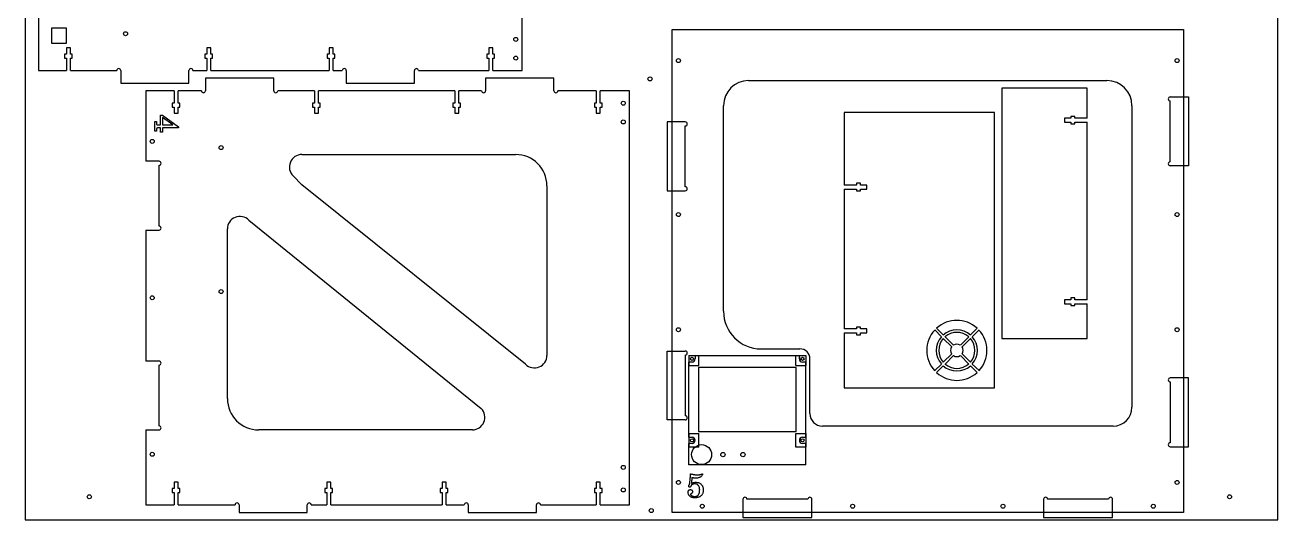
# Model space of a CAD drawing. Header units: inches. Extents: x 0 to 1000, y 0 to 1049.
# Drawn here: x 0 to 1000, y 0 to 395 of the extents above; entities that cross this region are included whole.
import ezdxf

# ---------------------------------------------------------------- set-up
doc = ezdxf.new("R2010")
doc.units = ezdxf.units.IN
doc.header["$MEASUREMENT"] = 0
for name, color, linetype in [('helpline', 6, 'Continuous'), ('Layer_1', 7, 'Continuous'), ('m', 3, 'Continuous'), ('wiercenie', 5, 'Continuous'), ('Wybranie 2mm', 3, 'Continuous'), ('Wybranie 8mm', 4, 'Continuous')]:
    doc.layers.add(name, color=color, linetype=linetype)

msp = doc.modelspace()

# ---------------------------------------------------------------- linework, layer by layer
for p, q in [((396.7, 359), (396.7, 690)), ((10.7, 434.5), (10.7, 359)), ((21.2, 393), (21.2, 381)), ((33.2, 393), (21.2, 393)), ((33.2, 381), (33.2, 393)), ((21.2, 381), (33.2, 381)), ((10.7, 359), (33.1, 359)), ((36.3, 359), (73.2, 359)), ((76.4, 359), (76.4, 349)), ((130.8, 349), (130.8, 359)), ((134, 359), (145.1, 359)), ((198.5, 353), (144, 353)), ((144, 353), (144, 343)), ((148.3, 359), (242.6, 359)), ((198.5, 343), (198.5, 353)), ((245.8, 359), (253.2, 359)), ((256.4, 359), (256.4, 349)), ((310.8, 349), (310.8, 359)), ((314, 359), (370.1, 359)), ((367.6, 353), (367.6, 343)), ((422.1, 353), (367.6, 353)), ((373.3, 359), (396.7, 359)), ((422.1, 343), (422.1, 353)), ((577.5, 351), (863.5, 351)), ((76.4, 349), (130.8, 349)), ((256.4, 349), (310.8, 349)), ((557.5, 166.7), (557.5, 331)), ((883.5, 331), (883.5, 90)), ((221, 292), (391.5, 292)), ((107, 286.6), (96.5, 286.6)), ((107, 234.8), (107, 283.4)), ((221, 267.9), (213.9, 274.9)), ((399.4, 124.4), (221, 267.9)), ((416.5, 267), (416.5, 131.5)), ((96.5, 231.6), (107, 231.6)), ((161.5, 97), (161.5, 232.5)), ((178.6, 239.6), (364.1, 89.1)), ((731.4, 146.4), (726.1, 151.8)), ((727.5, 153.2), (732.9, 147.8)), ((754.6, 147.8), (760, 153.2)), ((761.4, 151.8), (756, 146.4)), ((739.6, 138.3), (732.9, 145)), ((734.3, 146.4), (741, 139.7)), ((746.5, 139.7), (753.2, 146.4)), ((754.6, 145), (747.9, 138.3)), ((587.5, 136.7), (618.5, 136.7)), ((732.9, 126.1), (739.6, 132.7)), ((741, 131.3), (734.3, 124.6)), ((753.2, 124.6), (746.5, 131.3)), ((747.9, 132.7), (754.6, 126.1)), ((107, 126.9), (96.5, 126.9)), ((107, 75.2), (107, 123.7)), ((537.4, 121.7), (537.4, 70.7)), ((615.5, 121.7), (537.4, 121.7)), ((615.5, 70.7), (615.5, 121.7)), ((626.5, 85), (626.5, 128.7)), ((726.1, 119.3), (731.4, 124.6)), ((732.9, 123.2), (727.5, 117.8)), ((760, 117.8), (754.6, 123.2)), ((756, 124.6), (761.4, 119.3)), ((96.5, 72), (107, 72)), ((357, 72), (186.5, 72)), ((537.4, 70.7), (615.5, 70.7)), ((868.5, 75), (636.5, 75)), ((170.8, 12), (170.8, 6)), ((225.2, 6), (225.2, 12)), ((353.8, 12), (353.8, 6)), ((408.2, 6), (408.2, 12)), ((170.8, 6), (225.2, 6)), ((353.8, 6), (408.2, 6))]:
    msp.add_line(p, q)
for points in [[(924.5, 6), (516.5, 6), (516.5, 392), (924.5, 392), (924.5, 6)], [(36.3, 359), (36.3, 369), (37.7, 369), (37.7, 372.1), (36.3, 372.1), (36.3, 377.1), (33.1, 377.1), (33.1, 372.1), (31.6, 372.1), (31.6, 369), (33.1, 369), (33.1, 359)], [(148.3, 359), (148.3, 369), (149.7, 369), (149.7, 372.1), (148.3, 372.1), (148.3, 377.1), (145.1, 377.1), (145.1, 372.1), (143.6, 372.1), (143.6, 369), (145.1, 369), (145.1, 359)], [(245.8, 359), (245.8, 369), (247.2, 369), (247.2, 372.1), (245.8, 372.1), (245.8, 377.1), (242.6, 377.1), (242.6, 372.1), (241.1, 372.1), (241.1, 369), (242.6, 369), (242.6, 359)], [(373.3, 359), (373.3, 369), (374.7, 369), (374.7, 372.1), (373.3, 372.1), (373.3, 377.1), (370.1, 377.1), (370.1, 372.1), (368.6, 372.1), (368.6, 369), (370.1, 369), (370.1, 359)], [(118.9, 343), (96.5, 343), (96.5, 286.6)], [(118.9, 343), (118.9, 333.1), (117.4, 333.1), (117.4, 329.9), (118.9, 329.9), (118.9, 324.9), (122.1, 324.9), (122.1, 329.9), (123.5, 329.9), (123.5, 333.1), (122.1, 333.1), (122.1, 343)], [(140.8, 343), (122.1, 343)], [(230.9, 343), (201.7, 343)], [(230.9, 343), (230.9, 333.1), (229.4, 333.1), (229.4, 329.9), (230.9, 329.9), (230.9, 324.9), (234.1, 324.9), (234.1, 329.9), (235.5, 329.9), (235.5, 333.1), (234.1, 333.1), (234.1, 343)], [(342.9, 343), (234.1, 343)], [(342.9, 343), (342.9, 333.1), (341.4, 333.1), (341.4, 329.9), (342.9, 329.9), (342.9, 324.9), (346.1, 324.9), (346.1, 329.9), (347.5, 329.9), (347.5, 333.1), (346.1, 333.1), (346.1, 343)], [(364.4, 343), (346.1, 343)], [(455.9, 343), (425.3, 343)], [(455.9, 343), (455.9, 333.1), (454.4, 333.1), (454.4, 329.9), (455.9, 329.9), (455.9, 324.9), (459.1, 324.9), (459.1, 329.9), (460.5, 329.9), (460.5, 333.1), (459.1, 333.1), (459.1, 343)], [(459.1, 12), (482.5, 12), (482.5, 343), (459.1, 343)], [(847.7, 321), (847.7, 344.9), (779.7, 344.9), (779.7, 144.9)], [(773.7, 325.5), (653.7, 325.5), (653.7, 267.6)], [(653.7, 149.4), (653.7, 105.5), (773.7, 105.5), (773.7, 325.5)], [(847.7, 321), (837.8, 321), (837.8, 322.5), (834.7, 322.5), (834.7, 321), (829.7, 321), (829.7, 317.8), (834.7, 317.8), (834.7, 316.4), (837.8, 316.4), (837.8, 317.8), (847.7, 317.8)], [(847.7, 176), (847.7, 317.8)], [(653.7, 264.4), (663.7, 264.4), (663.7, 263), (666.8, 263), (666.8, 264.4), (671.8, 264.4), (671.8, 267.6), (666.8, 267.6), (666.8, 269.1), (663.7, 269.1), (663.7, 267.6), (653.7, 267.6)], [(653.7, 264.4), (653.7, 152.6)], [(96.5, 231.6), (96.5, 126.9)], [(779.7, 144.9), (847.7, 144.9), (847.7, 172.8)], [(847.7, 176), (837.8, 176), (837.8, 177.5), (834.7, 177.5), (834.7, 176), (829.7, 176), (829.7, 172.8), (834.7, 172.8), (834.7, 171.4), (837.8, 171.4), (837.8, 172.8), (847.7, 172.8)], [(653.7, 149.4), (663.7, 149.4), (663.7, 148), (666.8, 148), (666.8, 149.4), (671.8, 149.4), (671.8, 152.6), (666.8, 152.6), (666.8, 154.1), (663.7, 154.1), (663.7, 152.6), (653.7, 152.6)], [(96.5, 72), (96.5, 12)], [(122.1, 12), (122.1, 22), (123.5, 22), (123.5, 25.1), (122.1, 25.1), (122.1, 30.1), (118.9, 30.1), (118.9, 25.1), (117.4, 25.1), (117.4, 22), (118.9, 22), (118.9, 12)], [(244.1, 12), (244.1, 22), (245.5, 22), (245.5, 25.1), (244.1, 25.1), (244.1, 30.1), (240.9, 30.1), (240.9, 25.1), (239.4, 25.1), (239.4, 22), (240.9, 22), (240.9, 12)], [(336.1, 12), (336.1, 22), (337.5, 22), (337.5, 25.1), (336.1, 25.1), (336.1, 30.1), (332.9, 30.1), (332.9, 25.1), (331.4, 25.1), (331.4, 22), (332.9, 22), (332.9, 12)], [(459.1, 12), (459.1, 22), (460.5, 22), (460.5, 25.1), (459.1, 25.1), (459.1, 30.1), (455.9, 30.1), (455.9, 25.1), (454.4, 25.1), (454.4, 22), (455.9, 22), (455.9, 12)], [(96.5, 12), (118.9, 12)], [(122.1, 12), (167.6, 12)], [(228.4, 12), (240.9, 12)], [(244.1, 12), (332.9, 12)], [(336.1, 12), (350.6, 12)], [(411.4, 12), (455.9, 12)]]:
    msp.add_lwpolyline(points)
for centre, radius in [((80.2, 388.5), 1.6), ((391.7, 384), 1.6), ((391.7, 369), 1.6), ((521.5, 367), 1.6), ((919.5, 367), 1.6), ((477.5, 333), 1.6), ((477.5, 318), 1.6), ((156.5, 297.5), 1.6), ((919.5, 244), 1.6), ((156.5, 182.5), 1.6), ((101.5, 177.5), 1.6), ((521.5, 152), 1.6), ((540, 52.2), 8), ((101.5, 52.5), 1.6), ((557, 52.2), 1.75), ((573, 52.2), 1.75), ((477.5, 42), 1.6), ((521.5, 30), 1.6), ((919.5, 30), 1.6), ((540.5, 11), 1.6), ((660.5, 11), 1.6), ((780.5, 11), 1.6), ((900.5, 11), 1.6)]:
    msp.add_circle(centre, radius)
for centre, radius, start, end in [((74.8, 359), 1.6, 0, 180), ((132.4, 359), 1.6, 0, 180), ((254.8, 359), 1.6, 0, 180), ((312.4, 359), 1.6, 0, 180), ((577.5, 331), 20, 90, 180), ((863.5, 331), 20, 0, 90), ((142.4, 343), 1.6, 180, 0), ((200.1, 343), 1.6, 180, 0), ((366, 343), 1.6, 180, 0), ((423.7, 343), 1.6, 180, 0), ((221, 282), 10, 90, 225), ((391.5, 267), 25, 0, 90), ((107, 285), 1.6, 270, 90), ((171.5, 232.5), 10, 45, 180), ((107, 233.2), 1.6, 270, 90), ((587.5, 166.7), 30, 180, 270), ((743.7, 135.5), 24, 137.388, 222.612), ((743.7, 135.5), 24, 47.388, 132.612), ((743.7, 135.5), 16.4, 48.4952, 131.5048), ((743.7, 135.5), 24, 317.388, 42.612), ((743.7, 135.5), 16.4, 138.4952, 221.5048), ((743.7, 135.5), 14.4, 138.9813, 221.0187), ((743.7, 135.5), 14.4, 48.9813, 131.0187), ((743.7, 135.5), 5, 56.537, 123.463), ((743.7, 135.5), 14.4, 318.9813, 41.0187), ((743.7, 135.5), 16.4, 318.4952, 41.5048), ((406.5, 131.5), 10, 225, 0), ((618.5, 128.7), 8, 360, 90), ((743.7, 135.5), 5, 146.537, 213.463), ((743.7, 135.5), 5, 236.537, 303.463), ((743.7, 135.5), 5, 326.537, 33.463), ((107, 125.3), 1.6, 270, 90), ((743.7, 135.5), 16.4, 228.4952, 311.5048), ((743.7, 135.5), 14.4, 228.9813, 311.0187), ((743.7, 135.5), 24, 227.388, 312.612), ((186.5, 97), 25, 180, 270), ((868.5, 90), 15, 270, 360), ((357, 82), 10, 270, 45), ((636.5, 85), 10, 180, 270), ((107, 73.6), 1.6, 270, 90), ((169.2, 12), 1.6, 360, 180), ((226.8, 12), 1.6, 360, 180), ((352.2, 12), 1.6, 360, 180), ((409.8, 12), 1.6, 360, 180)]:
    msp.add_arc(centre, radius, start, end)
at = {"layer": 'helpline'}
for p, q in [((0, 1049), (0, 0)), ((1000, 0), (1000, 1049)), ((0, 0), (1000, 0))]:
    msp.add_line(p, q, dxfattribs=at)
at = {"layer": 'Layer_1', "color": 7}
for points in [[(106.1, 315.7), (108.2, 315.7), (108.2, 323.3), (109.8, 323.3), (122.4, 314.2), (122.4, 313.2)], [(117.9, 315.7), (109.8, 321.6), (109.8, 315.7), (117.9, 315.7)], [(104.8, 310.8), (104.8, 310.7), (103.6, 310.7), (103.6, 318.5), (104.8, 318.5), (104.8, 318.1)], [(122.4, 313.2), (109.8, 313.2), (109.8, 309.9), (108.2, 309.9), (108.2, 313.2), (106.1, 313.2)], [(532.3, 33.8), (531.9, 29.3)]]:
    msp.add_lwpolyline(points, dxfattribs=at)
for points, knots in [([(104.8, 318.1), (104.8, 318), (104.8, 317.7), (104.8, 317.3), (104.8, 317), (104.8, 316.9)], [0, 0, 0, 0, 0.49482, 0.92146, 1.28006, 1.28006, 1.28006, 1.28006]), ([(104.8, 316.9), (104.9, 316.8), (104.9, 316.6), (104.9, 316.3), (105, 316.2), (105, 316.2)], [0, 0, 0, 0, 0.298805, 0.545032, 0.74257, 0.74257, 0.74257, 0.74257]), ([(105.4, 313.1), (105.3, 313.1), (105.2, 313), (105.1, 312.9), (105, 312.8), (104.9, 312.6), (104.9, 312.3), (104.9, 312.2), (104.8, 312.1)], [0, 0, 0, 0, 0.15897, 0.32196, 0.50103, 0.70908, 0.95531, 1.24287, 1.24287, 1.24287, 1.24287]), ([(104.8, 312.1), (104.8, 311.9), (104.8, 311.7), (104.8, 311.2), (104.8, 310.9), (104.8, 310.8)], [0, 0, 0, 0, 0.36143, 0.79661, 1.30565, 1.30565, 1.30565, 1.30565]), ([(105, 316.2), (105.1, 316.1), (105.1, 316), (105.2, 315.9), (105.3, 315.8), (105.4, 315.8)], [0, 0, 0, 0, 0.179061, 0.34205, 0.501025, 0.501025, 0.501025, 0.501025]), ([(105.4, 315.8), (105.4, 315.8), (105.6, 315.8), (105.8, 315.7), (106, 315.7), (106.1, 315.7)], [0, 0, 0, 0, 0.195244, 0.427006, 0.697298, 0.697298, 0.697298, 0.697298]), ([(106.1, 313.2), (106, 313.2), (105.8, 313.2), (105.6, 313.2), (105.4, 313.1), (105.4, 313.1)], [0, 0, 0, 0, 0.270292, 0.502053, 0.697301, 0.697301, 0.697301, 0.697301]), ([(530.4, 28.5), (530.5, 29), (530.6, 30.1), (530.8, 31.6), (530.8, 32.6), (530.9, 33.1)], [0, 0, 0, 0, 1.62484, 3.16812, 4.62999, 4.62999, 4.62999, 4.62999]), ([(530.9, 33.1), (530.9, 33.5), (531, 34.4), (531.1, 35.7), (531.1, 36.5), (531.2, 36.9)], [0, 0, 0, 0, 1.37329, 2.6479, 3.8242, 3.8242, 3.8242, 3.8242]), ([(531.2, 36.9), (531.4, 36.8), (531.8, 36.7), (532.4, 36.6), (532.9, 36.5), (533.4, 36.4), (533.9, 36.3), (534.2, 36.3), (534.3, 36.2)], [0, 0, 0, 0, 0.68423, 1.29682, 1.83785, 2.32807, 2.7882, 3.21833, 3.21833, 3.21833, 3.21833]), ([(534.1, 33.5), (533.9, 33.5), (533.6, 33.6), (533, 33.7), (532.6, 33.8), (532.3, 33.8)], [0, 0, 0, 0, 0.51052, 1.11117, 1.80242, 1.80242, 1.80242, 1.80242]), ([(533.7, 29.9), (533.9, 30), (534.3, 30), (534.8, 30.1), (535.4, 30.1), (536.2, 30.1), (537, 29.9), (537.5, 29.8), (537.8, 29.7)], [0, 0, 0, 0, 0.52704, 1.05934, 1.60002, 2.47722, 3.30897, 4.10851, 4.10851, 4.10851, 4.10851]), ([(538.5, 34), (538.2, 33.9), (537.6, 33.6), (536.6, 33.5), (535.8, 33.4), (535.1, 33.4), (534.6, 33.4), (534.3, 33.5), (534.1, 33.5)], [0, 0, 0, 0, 0.92739, 1.92628, 3.01722, 3.52064, 4.0076, 4.47874, 4.47874, 4.47874, 4.47874]), ([(534.3, 36.2), (534.4, 36.2), (534.7, 36.2), (535.1, 36.1), (535.3, 36.1), (535.5, 36.1)], [0, 0, 0, 0, 0.40387, 0.79014, 1.15884, 1.15884, 1.15884, 1.15884]), ([(535.5, 36.1), (535.6, 36.1), (535.9, 36.1), (536.3, 36.1), (536.7, 36.1), (537, 36.1), (537.4, 36.1), (537.6, 36.1), (537.7, 36.1)], [0, 0, 0, 0, 0.38701, 0.7966, 1.22886, 1.59002, 1.92285, 2.22747, 2.22747, 2.22747, 2.22747]), ([(537.7, 36.1), (537.8, 36.1), (538, 36.1), (538.2, 36.2), (538.4, 36.2), (538.5, 36.2)], [0, 0, 0, 0, 0.286759, 0.563072, 0.829135, 0.829135, 0.829135, 0.829135]), ([(538.5, 36.2), (538.6, 36.2), (538.8, 36.3), (539.1, 36.4), (539.2, 36.4), (539.3, 36.4)], [0, 0, 0, 0, 0.278852, 0.560254, 0.844639, 0.844639, 0.844639, 0.844639]), ([(540.4, 35.7), (540.2, 35.5), (539.9, 35), (539.3, 34.4), (538.8, 34.1), (538.5, 34)], [0, 0, 0, 0, 0.85661, 1.70824, 2.5895, 2.5895, 2.5895, 2.5895]), ([(539.3, 36.4), (539.4, 36.5), (539.6, 36.5), (539.9, 36.7), (540.1, 36.7), (540.2, 36.8)], [0, 0, 0, 0, 0.304202, 0.633734, 0.988612, 0.988612, 0.988612, 0.988612]), ([(540.2, 36.8), (540.3, 36.8), (540.3, 36.8), (540.4, 36.9), (540.4, 36.9), (540.4, 36.9)], [0, 0, 0, 0, 0.068825, 0.133797, 0.199767, 0.199767, 0.199767, 0.199767]), ([(540.4, 36.9), (540.4, 36.9), (540.5, 36.9), (540.6, 36.9), (540.6, 36.9), (540.7, 36.9), (540.8, 36.8), (540.8, 36.6), (540.8, 36.5), (540.8, 36.4), (540.7, 36.3), (540.6, 36.1), (540.5, 35.9), (540.4, 35.8), (540.4, 35.7)], [0, 0, 0, 0, 0.06692, 0.12725, 0.18136, 0.29861, 0.40786, 0.55185, 0.66052, 0.78474, 0.92736, 1.10289, 1.32421, 1.59134, 1.59134, 1.59134, 1.59134]), ([(529.7, 20.1), (529.6, 20.3), (529.4, 20.7), (529.2, 21.4), (529.1, 22), (529.2, 22.6), (529.4, 23.2), (529.6, 23.5), (529.7, 23.6)], [0, 0, 0, 0, 0.70609, 1.38698, 2.0636, 2.64991, 3.20312, 3.75763, 3.75763, 3.75763, 3.75763]), ([(529.9, 26.4), (529.9, 26.5), (529.8, 26.6), (529.7, 26.8), (529.7, 27.1), (529.7, 27.3), (529.7, 27.5), (529.8, 27.6), (529.8, 27.7)], [0, 0, 0, 0, 0.22716, 0.46188, 0.7191, 0.93589, 1.14695, 1.35831, 1.35831, 1.35831, 1.35831]), ([(529.7, 23.6), (529.8, 23.7), (530.1, 24), (530.6, 24.2), (531, 24.3), (531.5, 24.2), (531.9, 24.1), (532.2, 23.9), (532.3, 23.8)], [0, 0, 0, 0, 0.54538, 1.04901, 1.55776, 2.02443, 2.45692, 2.88994, 2.88994, 2.88994, 2.88994]), ([(531.1, 18.5), (530.9, 18.7), (530.6, 18.9), (530.1, 19.5), (529.8, 19.9), (529.7, 20.1)], [0, 0, 0, 0, 0.71637, 1.42861, 2.15199, 2.15199, 2.15199, 2.15199]), ([(529.8, 27.7), (529.9, 27.8), (530, 27.9), (530.2, 28.2), (530.3, 28.4), (530.4, 28.5)], [0, 0, 0, 0, 0.258963, 0.581462, 0.970189, 0.970189, 0.970189, 0.970189]), ([(531.7, 27.8), (531.7, 27.5), (531.6, 27), (531.2, 26.3), (530.7, 26.2), (530.3, 26.2), (530.1, 26.3), (530, 26.4), (529.9, 26.4)], [0, 0, 0, 0, 0.91524, 1.58073, 2.20421, 2.44728, 2.67396, 2.89878, 2.89878, 2.89878, 2.89878]), ([(531.7, 21), (531.6, 21), (531.4, 20.8), (531.3, 20.7), (531.2, 20.4), (531.2, 20.2), (531.3, 20), (531.4, 19.9), (531.5, 19.8)], [0, 0, 0, 0, 0.32599, 0.57516, 0.77244, 0.97957, 1.2048, 1.46246, 1.46246, 1.46246, 1.46246]), ([(537.4, 27.5), (537.2, 27.7), (536.7, 28.3), (535.7, 28.7), (534.8, 28.8), (534.1, 28.8), (533.6, 28.7), (533.1, 28.6), (532.7, 28.4), (532.2, 28.1), (531.9, 27.9), (531.7, 27.8)], [0, 0, 0, 0, 1.04788, 2.08227, 3.21205, 3.73025, 4.23099, 4.72008, 5.21911, 5.74956, 6.31667, 6.31667, 6.31667, 6.31667]), ([(532.5, 21.7), (532.5, 21.7), (532.3, 21.5), (532, 21.3), (531.8, 21.1), (531.7, 21)], [0, 0, 0, 0, 0.29313, 0.66235, 1.11586, 1.11586, 1.11586, 1.11586]), ([(531.9, 29.3), (532.1, 29.4), (532.5, 29.6), (533.2, 29.8), (533.6, 29.9), (533.7, 29.9)], [0, 0, 0, 0, 0.75359, 1.41188, 1.97815, 1.97815, 1.97815, 1.97815]), ([(532.3, 23.8), (532.4, 23.7), (532.6, 23.5), (532.7, 23.1), (532.8, 22.7), (532.7, 22.3), (532.7, 22), (532.6, 21.8), (532.5, 21.7)], [0, 0, 0, 0, 0.4308, 0.85539, 1.30794, 1.64448, 1.94453, 2.22055, 2.22055, 2.22055, 2.22055]), ([(537.2, 19.7), (537.3, 19.9), (537.6, 20.2), (537.9, 20.8), (538.1, 21.4), (538.3, 22.2), (538.4, 23), (538.5, 24.1), (538.4, 25.2), (538.1, 26.5), (537.6, 27.2), (537.4, 27.5)], [0, 0, 0, 0, 0.59835, 1.24723, 1.96084, 2.73124, 3.54926, 4.42308, 5.85233, 7.1027, 8.23673, 8.23673, 8.23673, 8.23673]), ([(537.8, 29.7), (538, 29.6), (538.5, 29.4), (539.2, 29), (539.7, 28.5), (540.2, 27.9), (540.6, 27.2), (541, 26.5), (541.2, 25.7), (541.3, 24.9), (541.4, 24), (541.3, 23.1), (541.2, 22.2), (541, 21.6), (540.9, 21.4)], [0, 0, 0, 0, 0.78632, 1.54598, 2.29398, 3.04197, 3.80163, 4.58795, 5.40106, 6.2412, 7.12124, 8.08111, 8.99144, 9.86736, 9.86736, 9.86736, 9.86736]), ([(540.9, 21.4), (540.8, 21.1), (540.6, 20.6), (540.1, 19.9), (539.7, 19.5), (539.5, 19.3)], [0, 0, 0, 0, 0.82809, 1.63968, 2.45285, 2.45285, 2.45285, 2.45285]), ([(537.4, 18.1), (537.1, 18), (536.5, 17.8), (535.5, 17.7), (534.4, 17.6), (533.3, 17.7), (532.1, 18), (531.5, 18.3), (531.1, 18.5)], [0, 0, 0, 0, 0.90314, 1.85272, 2.86056, 4.15262, 5.32591, 6.426, 6.426, 6.426, 6.426]), ([(531.5, 19.8), (531.6, 19.8), (531.7, 19.6), (532, 19.5), (532.2, 19.3), (532.6, 19.2), (532.9, 19), (533.2, 19), (533.3, 18.9)], [0, 0, 0, 0, 0.27608, 0.57661, 0.90503, 1.25758, 1.63004, 2.02418, 2.02418, 2.02418, 2.02418]), ([(533.3, 18.9), (533.4, 18.9), (533.7, 18.8), (534.1, 18.8), (534.5, 18.8), (535, 18.8), (535.5, 18.9), (535.9, 19), (536.1, 19)], [0, 0, 0, 0, 0.40162, 0.80485, 1.21176, 1.74983, 2.27587, 2.79523, 2.79523, 2.79523, 2.79523]), ([(536.1, 19), (536.2, 19.1), (536.5, 19.2), (536.9, 19.4), (537.1, 19.6), (537.2, 19.7)], [0, 0, 0, 0, 0.4959, 0.94361, 1.35479, 1.35479, 1.35479, 1.35479]), ([(539.5, 19.3), (539.3, 19.2), (538.9, 18.8), (538.2, 18.4), (537.6, 18.2), (537.4, 18.1)], [0, 0, 0, 0, 0.81587, 1.65718, 2.53878, 2.53878, 2.53878, 2.53878])]:
    msp.add_open_spline(points, degree=3, knots=knots, dxfattribs=at)
at = {"layer": 'm'}
for centre in [(498.8, 352.4), (101.5, 302.5), (521.5, 244), (919.5, 152), (51.3, 18.5), (477.5, 24), (961.4, 18.5), (499.8, 7.5)]:
    msp.add_circle(centre, 1.6, dxfattribs=at)
at = {"layer": 'wiercenie'}
for centre in [(532.4, 128.7), (620.5, 128.7), (532.4, 63.7), (620.5, 63.7)]:
    msp.add_circle(centre, 1.25, dxfattribs=at)
at = {"layer": 'Wybranie 2mm'}
for p, q in [((529.8, 131.3), (529.8, 123.3)), ((529.8, 131.3), (537.8, 131.3)), ((537.8, 123.3), (537.8, 131.3)), ((615.1, 123.3), (615.1, 131.3)), ((615.1, 131.3), (623.1, 131.3)), ((623.1, 131.3), (623.1, 123.3)), ((529.8, 123.3), (537.8, 123.3)), ((615.1, 123.3), (623.1, 123.3)), ((529.8, 69.2), (529.8, 58.2)), ((529.8, 69.2), (537.8, 69.2)), ((537.8, 58.2), (537.8, 69.2)), ((615.1, 69.2), (623.1, 69.2)), ((615.1, 58.2), (615.1, 69.2)), ((623.1, 69.2), (623.1, 58.2)), ((537.8, 58.2), (529.8, 58.2)), ((623.1, 58.2), (615.1, 58.2))]:
    msp.add_line(p, q, dxfattribs=at)
at = {"layer": 'Wybranie 8mm'}
for p, q in [((914, 338), (928.5, 338)), ((914, 286.2), (914, 334.8)), ((928.5, 338), (928.5, 283)), ((527, 318), (512.5, 318)), ((512.5, 318), (512.5, 263)), ((527, 266.2), (527, 314.8)), ((928.5, 283), (914, 283)), ((512.5, 263), (527, 263)), ((512.5, 80), (512.5, 135)), ((512.5, 135), (527, 135)), ((527, 131.8), (527, 83.2)), ((534.9, 131.3), (534.9, 128.7)), ((534.9, 131.3), (618, 131.3)), ((618, 128.7), (618, 131.3)), ((532.4, 126.2), (529.8, 126.2)), ((529.8, 66.2), (529.8, 126.2)), ((623.1, 126.2), (620.5, 126.2)), ((623.1, 66.2), (623.1, 126.2)), ((928.5, 113.5), (914, 113.5)), ((914, 110.3), (914, 61.7)), ((928.5, 58.5), (928.5, 113.5)), ((527, 80), (512.5, 80)), ((529.8, 66.2), (532.4, 66.2)), ((529.8, 44.1), (529.8, 61.2)), ((532.4, 61.2), (529.8, 61.2)), ((620.5, 66.2), (623.1, 66.2)), ((623.1, 61.2), (620.5, 61.2)), ((623.1, 44.1), (623.1, 61.2)), ((914, 58.5), (928.5, 58.5)), ((623.1, 44.1), (529.8, 44.1)), ((573, 16.5), (573, 2)), ((624.8, 16.5), (576.2, 16.5)), ((628, 2), (628, 16.5)), ((813, 16.5), (813, 2)), ((864.8, 16.5), (816.2, 16.5)), ((868, 2), (868, 16.5)), ((573, 2), (628, 2)), ((813, 2), (868, 2))]:
    msp.add_line(p, q, dxfattribs=at)
for centre, radius, start, end in [((914, 336.4), 1.6, 90, 270), ((527, 316.4), 1.6, 270, 90), ((914, 284.6), 1.6, 90, 270), ((527, 264.6), 1.6, 270, 90), ((527, 133.4), 1.6, 270, 90), ((532.4, 128.7), 2.5, 270, 360), ((620.5, 128.7), 2.5, 180, 270), ((914, 111.9), 1.6, 90, 270), ((527, 81.6), 1.6, 270, 90), ((532.4, 63.7), 2.5, 270, 90), ((620.5, 63.7), 2.5, 90, 270), ((914, 60.1), 1.6, 90, 270), ((574.6, 16.5), 1.6, 360, 180), ((626.4, 16.5), 1.6, 360, 180), ((814.6, 16.5), 1.6, 360, 180), ((866.4, 16.5), 1.6, 0, 180)]:
    msp.add_arc(centre, radius, start, end, dxfattribs=at)

doc.saveas('drawing.dxf')
